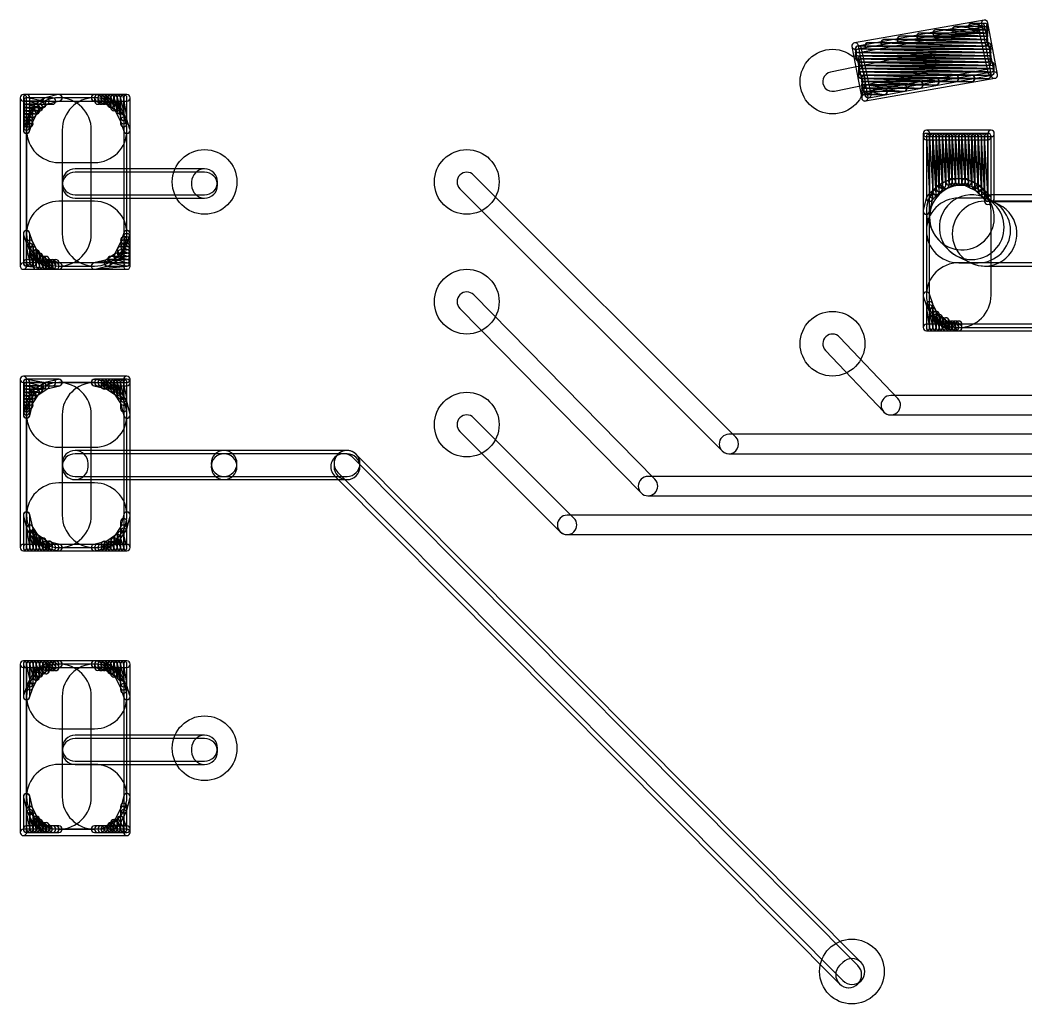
# Model space of a CAD drawing. Extents: x 2.7 to 76.1, y 3.1 to 47.6.
# Drawn here: x 18.72 to 26.61, y 23.92 to 31.64 of the extents above; entities that cross this region are included whole.
import ezdxf

# ---------------------------------------------------------------- set-up
doc = ezdxf.new("R2010")
doc.units = 0

msp = doc.modelspace()

# ---------------------------------------------------------------- linework, layer by layer
for points in [[(26.284615, 31.638515), (25.268615, 31.460715, 1), (25.27738, 31.41063), (26.29338, 31.58843, 1)], [(26.25899, 31.613075), (25.29379, 31.435275, 1), (25.303005, 31.38527), (26.268205, 31.56307, 1)], [(26.0604, 31.53725), (26.289, 31.53725, 1), (26.289, 31.5881), (26.0604, 31.5881, 1)], [(26.291805, 31.56254), (26.063205, 31.58794, 1), (26.05759, 31.537405), (26.28619, 31.512005, 1)], [(26.295165, 31.58734), (26.193565, 31.61274, 1), (26.18123, 31.563405), (26.28283, 31.538005, 1)], [(26.1874, 31.56265), (26.289, 31.56265, 1), (26.289, 31.6135), (26.1874, 31.6135, 1)], [(26.36466, 31.2378), (26.28846, 31.5934, 1), (26.238735, 31.582745), (26.314935, 31.227145, 1)], [(26.390185, 31.21176), (26.313985, 31.61816, 1), (26.26401, 31.608785), (26.34021, 31.202385, 1)], [(26.289975, 31.48648), (25.629575, 31.51188, 1), (25.62762, 31.461065), (26.28802, 31.435665, 1)], [(25.6286, 31.46105), (26.289, 31.46105, 1), (26.289, 31.5119), (25.6286, 31.5119, 1)], [(26.290265, 31.511865), (25.782265, 31.537265, 1), (25.77973, 31.48648), (26.28773, 31.46108, 1)], [(25.781, 31.48645), (26.289, 31.48645, 1), (26.289, 31.5373), (25.781, 31.5373, 1)], [(26.29069, 31.53724), (25.90969, 31.56264, 1), (25.906305, 31.511905), (26.287305, 31.486505, 1)], [(25.908, 31.51185), (26.289, 31.51185, 1), (26.289, 31.5627), (25.908, 31.5627, 1)], [(25.24801, 31.430985), (25.32421, 31.024585, 1), (25.374185, 31.03396), (25.297985, 31.44036, 1)], [(25.273535, 31.404945), (25.349735, 31.049345, 1), (25.39946, 31.06), (25.32326, 31.4156, 1)], [(26.315035, 31.41029), (25.299035, 31.43569, 1), (25.29776, 31.384855), (26.31376, 31.359455, 1)], [(25.2984, 31.38485), (26.3144, 31.38485, 1), (26.3144, 31.4357), (25.2984, 31.4357, 1)], [(26.315085, 31.43569), (25.375285, 31.46109, 1), (25.37391, 31.410255), (26.31371, 31.384855, 1)], [(25.3746, 31.41025), (26.3144, 31.41025, 1), (26.3144, 31.4611), (25.3746, 31.4611, 1)], [(26.31519, 31.461085), (25.50239, 31.486485, 1), (25.500805, 31.43566), (26.313605, 31.41026, 1)], [(25.5016, 31.43565), (26.289, 31.43565, 1), (26.289, 31.4865), (25.5016, 31.4865, 1)], [(25.816355, 31.383315), (25.079755, 31.230915, 1), (25.11064, 31.08163), (25.84724, 31.23403, 1)], [(26.315035, 31.38489), (25.299035, 31.41029, 1), (25.29776, 31.359455), (26.31376, 31.334055, 1)], [(26.315035, 31.35949), (25.299035, 31.38489, 1), (25.29776, 31.334055), (26.31376, 31.308655, 1)], [(25.2984, 31.35945), (26.3144, 31.35945, 1), (26.3144, 31.4103), (25.2984, 31.4103, 1)], [(25.2984, 31.33405), (26.3144, 31.33405, 1), (26.3144, 31.3849), (25.2984, 31.3849, 1)], [(26.31505, 31.33409), (25.32445, 31.35949, 1), (25.323145, 31.308655), (26.313745, 31.283255, 1)], [(25.3238, 31.30865), (26.3144, 31.30865, 1), (26.3144, 31.3595), (25.3238, 31.3595, 1)], [(26.340435, 31.30869), (25.324435, 31.33409, 1), (25.32316, 31.283255), (26.33916, 31.257855, 1)], [(26.340435, 31.28329), (25.324435, 31.30869, 1), (25.32316, 31.257855), (26.33916, 31.232455, 1)], [(26.340435, 31.25789), (25.324435, 31.28329, 1), (25.32316, 31.232455), (26.33916, 31.207055, 1)], [(26.31505, 31.23249), (25.32445, 31.25789, 1), (25.323145, 31.207055), (26.313745, 31.181655, 1)], [(25.3238, 31.28325), (26.3144, 31.28325, 1), (26.3144, 31.3341), (25.3238, 31.3341, 1)], [(25.3238, 31.25785), (26.3398, 31.25785, 1), (26.3398, 31.3087), (25.3238, 31.3087, 1)], [(25.3238, 31.23245), (26.3398, 31.23245, 1), (26.3398, 31.2833), (25.3238, 31.2833, 1)], [(25.3238, 31.20705), (26.3398, 31.20705, 1), (26.3398, 31.2579), (25.3238, 31.2579, 1)], [(25.379205, 31.02967), (26.344405, 31.20747, 1), (26.33519, 31.257475), (25.36999, 31.079675, 1)], [(26.188145, 31.207085), (25.324545, 31.232485, 1), (25.32305, 31.18166), (26.18665, 31.15626, 1)], [(25.3238, 31.18165), (26.3144, 31.18165, 1), (26.3144, 31.2325), (25.3238, 31.2325, 1)], [(25.78249, 31.156255), (25.35069, 31.181655, 1), (25.347705, 31.13089), (25.779505, 31.10549, 1)], [(25.35358, 31.00423), (26.36958, 31.18203, 1), (26.360815, 31.232115), (25.344815, 31.054315, 1)], [(25.90915, 31.18167), (25.35035, 31.20707, 1), (25.348045, 31.156275), (25.906845, 31.130875, 1)], [(25.3492, 31.15625), (26.0604, 31.15625, 1), (26.0604, 31.2071), (25.3492, 31.2071, 1)], [(26.0604, 31.2071), (25.3492, 31.2071, 1), (25.3492, 31.15625), (26.0604, 31.15625, 1)], [(25.3492, 31.15625), (26.1874, 31.15625, 1), (26.1874, 31.2071), (25.3492, 31.2071, 1)], [(25.3492, 31.13085), (25.908, 31.13085, 1), (25.908, 31.1817), (25.3492, 31.1817, 1)], [(25.65611, 31.13081), (25.35131, 31.15621, 1), (25.347085, 31.105535), (25.651885, 31.080135, 1)], [(25.505775, 31.10515), (25.353375, 31.13055, 1), (25.34502, 31.080395), (25.49742, 31.054995, 1)], [(25.3492, 31.10545), (25.781, 31.10545, 1), (25.781, 31.1563), (25.3492, 31.1563, 1)], [(25.3492, 31.08005), (25.654, 31.08005, 1), (25.654, 31.1309), (25.3492, 31.1309, 1)], [(25.3492, 31.05465), (25.5016, 31.05465, 1), (25.5016, 31.1055), (25.3492, 31.1055, 1)], [(19.558, 31.0547), (18.7452, 31.0547, 1), (18.7452, 31.00385), (19.558, 31.00385, 1)], [(18.719775, 31.029275), (18.719775, 29.708475, 1), (18.770625, 29.708475), (18.770625, 31.029275, 1)], [(18.902585, 31.003405), (18.775585, 31.028805, 1), (18.76561, 30.97894), (18.89261, 30.95354, 1)], [(19.0246, 31.0547), (18.7706, 31.0547, 1), (18.7706, 31.00385), (19.0246, 31.00385, 1)], [(18.745175, 31.029275), (18.745175, 30.775275, 1), (18.796025, 30.775275), (18.796025, 31.029275, 1)], [(18.7706, 30.97845), (18.9738, 30.97845, 1), (18.9738, 31.0293), (18.7706, 31.0293, 1)], [(19.304, 31.0293), (19.0246, 31.0293, 1), (19.0246, 30.52125), (19.304, 30.52125, 1)], [(18.770575, 30.775275), (18.770575, 29.962475, 1), (19.278625, 29.962475), (19.278625, 30.775275, 1)], [(18.8609, 30.93192), (18.9371, 30.98272, 1), (18.908895, 31.025025), (18.832695, 30.974225, 1)], [(18.929165, 30.979205), (19.030765, 31.004605, 1), (19.01843, 31.05394), (18.91683, 31.02854, 1)], [(19.558025, 29.962475), (19.558025, 30.775275, 1), (19.049975, 30.775275), (19.049975, 29.962475, 1)], [(19.29783, 31.004605), (19.39943, 30.979205, 1), (19.411765, 31.02854), (19.310165, 31.05394, 1)], [(19.558, 31.0547), (19.304, 31.0547, 1), (19.304, 31.00385), (19.558, 31.00385, 1)], [(19.31142, 31.011295), (19.33682, 30.985895, 1), (19.372775, 31.02185), (19.347375, 31.04725, 1)], [(19.354825, 31.003875), (19.354825, 31.029275, 1), (19.303975, 31.029275), (19.303975, 31.003875, 1)], [(19.33682, 31.011295), (19.36222, 30.985895, 1), (19.398175, 31.02185), (19.372775, 31.04725, 1)], [(19.380225, 31.003875), (19.380225, 31.029275, 1), (19.329375, 31.029275), (19.329375, 31.003875, 1)], [(19.36222, 31.011295), (19.38762, 30.985895, 1), (19.423575, 31.02185), (19.398175, 31.04725, 1)], [(19.405625, 31.003875), (19.405625, 31.029275, 1), (19.354775, 31.029275), (19.354775, 31.003875, 1)], [(19.382855, 31.0179), (19.408255, 30.9671, 1), (19.45374, 30.989845), (19.42834, 31.040645, 1)], [(19.431025, 31.003875), (19.431025, 31.029275, 1), (19.380175, 31.029275), (19.380175, 31.003875, 1)], [(19.391495, 30.98272), (19.467695, 30.93192, 1), (19.4959, 30.974225), (19.4197, 31.025025, 1)], [(19.406875, 31.02123), (19.432275, 30.94503, 1), (19.48052, 30.961115), (19.45512, 31.037315, 1)], [(19.456425, 30.978475), (19.456425, 31.029275, 1), (19.405575, 31.029275), (19.405575, 30.978475, 1)], [(19.432275, 31.02123), (19.457675, 30.94503, 1), (19.50592, 30.961115), (19.48052, 31.037315, 1)], [(19.481825, 30.953075), (19.481825, 31.029275, 1), (19.430975, 31.029275), (19.430975, 30.953075, 1)], [(19.45713, 31.023105), (19.48253, 30.921505, 1), (19.531865, 30.93384), (19.506465, 31.03544, 1)], [(19.507225, 30.953075), (19.507225, 31.029275, 1), (19.456375, 31.029275), (19.456375, 30.953075, 1)], [(19.48212, 31.025095), (19.50752, 30.872695, 1), (19.557675, 30.88105), (19.532275, 31.03345, 1)], [(19.532625, 30.927675), (19.532625, 31.029275, 1), (19.481775, 31.029275), (19.481775, 30.927675, 1)], [(19.558025, 30.876875), (19.558025, 31.029275, 1), (19.507175, 31.029275), (19.507175, 30.876875, 1)], [(19.507175, 31.029275), (19.507175, 30.826075, 1), (19.558025, 30.826075), (19.558025, 31.029275, 1)], [(19.558025, 30.826075), (19.558025, 31.029275, 1), (19.507175, 31.029275), (19.507175, 30.826075, 1)], [(19.583425, 30.775275), (19.583425, 31.029275, 1), (19.532575, 31.029275), (19.532575, 30.775275, 1)], [(19.583425, 29.708475), (19.583425, 31.029275, 1), (19.532575, 31.029275), (19.532575, 29.708475, 1)], [(18.85484, 30.951795), (18.77864, 30.977195, 1), (18.762555, 30.92895), (18.838755, 30.90355, 1)], [(18.83277, 30.925015), (18.78197, 30.950415, 1), (18.759225, 30.90493), (18.810025, 30.87953, 1)], [(18.878365, 30.97774), (18.776765, 31.00314, 1), (18.76443, 30.953805), (18.86603, 30.928405, 1)], [(18.7706, 30.95305), (18.8976, 30.95305, 1), (18.8976, 31.0039), (18.7706, 31.0039, 1)], [(18.7706, 30.92765), (18.8722, 30.92765, 1), (18.8722, 30.9785), (18.7706, 30.9785, 1)], [(18.7706, 30.90225), (18.8468, 30.90225, 1), (18.8468, 30.9531), (18.7706, 30.9531, 1)], [(18.81874, 30.8401), (18.86954, 30.9417, 1), (18.824055, 30.964445), (18.773255, 30.862845, 1)], [(19.459055, 30.9417), (19.509855, 30.8401, 1), (19.55534, 30.862845), (19.50454, 30.964445, 1)], [(18.79472, 30.76723), (18.82012, 30.84343, 1), (18.771875, 30.859515), (18.746475, 30.783315, 1)], [(18.813975, 30.89485), (18.788575, 30.92025, 1), (18.75262, 30.884295), (18.77802, 30.858895, 1)], [(18.813975, 30.86945), (18.788575, 30.89485, 1), (18.75262, 30.858895), (18.77802, 30.833495, 1)], [(18.813975, 30.84405), (18.788575, 30.86945, 1), (18.75262, 30.833495), (18.77802, 30.808095, 1)], [(18.7706, 30.87685), (18.8214, 30.87685, 1), (18.8214, 30.9277), (18.7706, 30.9277, 1)], [(18.7706, 30.85145), (18.796, 30.85145, 1), (18.796, 30.9023), (18.7706, 30.9023, 1)], [(18.7706, 30.82605), (18.796, 30.82605, 1), (18.796, 30.8769), (18.7706, 30.8769, 1)], [(19.508475, 30.84343), (19.533875, 30.76723, 1), (19.58212, 30.783315), (19.55672, 30.859515, 1)], [(18.796025, 30.800675), (18.796025, 30.826075, 1), (18.745175, 30.826075), (18.745175, 30.800675, 1)], [(18.7706, 30.80065), (18.796, 30.80065, 1), (18.796, 30.8515), (18.7706, 30.8515, 1)], [(18.796025, 30.775275), (18.796025, 30.800675, 1), (18.745175, 30.800675), (18.745175, 30.775275, 1)], [(26.3398, 30.7753), (25.8318, 30.7753, 1), (25.8318, 30.72445), (26.3398, 30.72445, 1)], [(25.806375, 30.749875), (25.806375, 29.225875, 1), (25.857225, 29.225875), (25.857225, 30.749875, 1)], [(26.3144, 30.7499), (25.8318, 30.7499, 1), (25.8318, 30.69905), (26.3144, 30.69905, 1)], [(25.806375, 30.724475), (25.806375, 30.140275, 1), (25.857225, 30.140275), (25.857225, 30.724475, 1)], [(25.83181, 30.72306), (25.85721, 30.26586, 1), (25.907985, 30.268685), (25.882585, 30.725885, 1)], [(25.882625, 30.241875), (25.882625, 30.724475, 1), (25.831775, 30.724475), (25.831775, 30.241875, 1)], [(25.857215, 30.72298), (25.882615, 30.29118, 1), (25.93338, 30.294165), (25.90798, 30.725965, 1)], [(25.908025, 30.267275), (25.908025, 30.724475, 1), (25.857175, 30.724475), (25.857175, 30.267275, 1)], [(25.88262, 30.722885), (25.90802, 30.316485, 1), (25.958775, 30.31966), (25.933375, 30.72606, 1)], [(25.933425, 30.292675), (25.933425, 30.724475, 1), (25.882575, 30.724475), (25.882575, 30.292675, 1)], [(25.90803, 30.72278), (25.93343, 30.34178, 1), (25.984165, 30.345165), (25.958765, 30.726165, 1)], [(25.958825, 30.318075), (25.958825, 30.724475, 1), (25.907975, 30.724475), (25.907975, 30.318075, 1)], [(25.93343, 30.72278), (25.95883, 30.34178, 1), (26.009565, 30.345165), (25.984165, 30.726165, 1)], [(25.984225, 30.343475), (25.984225, 30.724475, 1), (25.933375, 30.724475), (25.933375, 30.343475, 1)], [(25.958835, 30.72266), (25.984235, 30.36706, 1), (26.03496, 30.370685), (26.00956, 30.726285, 1)], [(26.009625, 30.343475), (26.009625, 30.724475, 1), (25.958775, 30.724475), (25.958775, 30.343475, 1)], [(25.984235, 30.72266), (26.009635, 30.36706, 1), (26.06036, 30.370685), (26.03496, 30.726285, 1)], [(26.035025, 30.368875), (26.035025, 30.724475, 1), (25.984175, 30.724475), (25.984175, 30.368875, 1)], [(26.009635, 30.72266), (26.035035, 30.36706, 1), (26.08576, 30.370685), (26.06036, 30.726285, 1)], [(26.060425, 30.368875), (26.060425, 30.724475, 1), (26.009575, 30.724475), (26.009575, 30.368875, 1)], [(26.035035, 30.72266), (26.060435, 30.36706, 1), (26.11116, 30.370685), (26.08576, 30.726285, 1)], [(26.085825, 30.368875), (26.085825, 30.724475, 1), (26.034975, 30.724475), (26.034975, 30.368875, 1)], [(26.060435, 30.72266), (26.085835, 30.36706, 1), (26.13656, 30.370685), (26.11116, 30.726285, 1)], [(26.111225, 30.368875), (26.111225, 30.724475, 1), (26.060375, 30.724475), (26.060375, 30.368875, 1)], [(26.085835, 30.72266), (26.111235, 30.36706, 1), (26.16196, 30.370685), (26.13656, 30.726285, 1)], [(26.136625, 30.368875), (26.136625, 30.724475, 1), (26.085775, 30.724475), (26.085775, 30.368875, 1)], [(26.085775, 30.724475), (26.085775, 30.368875, 1), (26.136625, 30.368875), (26.136625, 30.724475, 1)], [(26.136625, 30.368875), (26.136625, 30.724475, 1), (26.085775, 30.724475), (26.085775, 30.368875, 1)], [(26.111235, 30.72266), (26.136635, 30.36706, 1), (26.18736, 30.370685), (26.16196, 30.726285, 1)], [(26.162025, 30.368875), (26.162025, 30.724475, 1), (26.111175, 30.724475), (26.111175, 30.368875, 1)], [(26.13663, 30.72278), (26.16203, 30.34178, 1), (26.212765, 30.345165), (26.187365, 30.726165, 1)], [(26.187425, 30.368875), (26.187425, 30.724475, 1), (26.136575, 30.724475), (26.136575, 30.368875, 1)], [(26.16203, 30.72278), (26.18743, 30.34178, 1), (26.238165, 30.345165), (26.212765, 30.726165, 1)], [(26.212825, 30.343475), (26.212825, 30.724475, 1), (26.161975, 30.724475), (26.161975, 30.343475, 1)], [(26.18742, 30.722885), (26.21282, 30.316485, 1), (26.263575, 30.31966), (26.238175, 30.72606, 1)], [(26.238225, 30.343475), (26.238225, 30.724475, 1), (26.187375, 30.724475), (26.187375, 30.343475, 1)], [(26.212815, 30.72298), (26.238215, 30.29118, 1), (26.28898, 30.294165), (26.26358, 30.725965, 1)], [(26.263625, 30.318075), (26.263625, 30.724475, 1), (26.212775, 30.724475), (26.212775, 30.318075, 1)], [(26.23821, 30.72306), (26.26361, 30.26586, 1), (26.314385, 30.268685), (26.288985, 30.725885, 1)], [(26.289025, 30.292675), (26.289025, 30.724475, 1), (26.238175, 30.724475), (26.238175, 30.292675, 1)], [(26.314425, 30.267275), (26.314425, 30.724475, 1), (26.263575, 30.724475), (26.263575, 30.267275, 1)], [(26.339825, 30.241875), (26.339825, 30.724475, 1), (26.288975, 30.724475), (26.288975, 30.241875, 1)], [(26.339825, 30.241875), (26.339825, 30.724475, 1), (26.288975, 30.724475), (26.288975, 30.241875, 1)], [(26.365225, 30.241875), (26.365225, 30.749875, 1), (26.314375, 30.749875), (26.314375, 30.241875, 1)], [(20.1676, 30.4705), (19.1516, 30.4705, 1), (19.1516, 30.26725), (20.1676, 30.26725, 1)], [(20.269225, 30.343475), (20.269225, 30.368875, 1), (20.065975, 30.368875), (20.065975, 30.343475, 1)], [(19.1516, 30.24185), (20.1676, 30.24185, 1), (20.1676, 30.4451), (19.1516, 30.4451, 1)], [(24.336295, 28.36537), (22.278895, 30.42277, 1), (22.1711, 30.314975), (24.2285, 28.257575, 1)], [(26.338405, 30.203075), (26.313005, 30.253875, 1), (25.85859, 30.02667), (25.88399, 29.97587, 1)], [(25.831775, 30.140275), (25.831775, 29.479875, 1), (26.339825, 29.479875), (26.339825, 30.140275, 1)], [(25.94477, 30.29533), (26.04637, 30.34613, 1), (26.023625, 30.391615), (25.922025, 30.340815, 1)], [(26.035, 30.34345), (26.1366, 30.34345, 1), (26.1366, 30.3943), (26.035, 30.3943, 1)], [(26.125225, 30.34613), (26.226825, 30.29533, 1), (26.24957, 30.340815), (26.14797, 30.391615, 1)], [(25.875175, 30.223895), (25.951375, 30.300095, 1), (25.91542, 30.33605), (25.83922, 30.25985, 1)], [(26.36702, 30.192895), (26.29082, 30.269095, 1), (25.931575, 29.90985), (26.007775, 29.83365, 1)], [(26.22022, 30.300095), (26.29642, 30.223895, 1), (26.332375, 30.25985), (26.256175, 30.33605, 1)], [(25.856465, 30.134105), (25.881865, 30.235705, 1), (25.83253, 30.24804), (25.80713, 30.14644, 1)], [(26.0858, 29.73385), (26.2382, 29.73385, 1), (26.2382, 30.2419), (26.0858, 30.2419, 1)], [(26.4026, 30.18968), (26.301, 30.24048, 1), (26.073795, 29.786065), (26.175395, 29.735265, 1)], [(26.339825, 30.216475), (26.339825, 30.241875, 1), (26.288975, 30.241875), (26.288975, 30.216475, 1)], [(26.288975, 30.241875), (26.288975, 30.216475, 1), (26.339825, 30.216475), (26.339825, 30.241875, 1)], [(28.3718, 30.2673), (26.3398, 30.2673, 1), (26.3398, 30.21645), (28.3718, 30.21645, 1)], [(19.0246, 29.70845), (19.304, 29.70845, 1), (19.304, 30.2165), (19.0246, 30.2165, 1)], [(28.0924, 30.2165), (26.289, 30.2165, 1), (26.289, 29.70845), (28.0924, 29.70845, 1)], [(18.82012, 29.894315), (18.79472, 29.970515, 1), (18.746475, 29.95443), (18.771875, 29.87823, 1)], [(18.745175, 29.962475), (18.745175, 29.733875, 1), (18.796025, 29.733875), (18.796025, 29.962475, 1)], [(19.533875, 29.970515), (19.508475, 29.894315, 1), (19.55672, 29.87823), (19.58212, 29.95443, 1)], [(19.575975, 29.90425), (19.550575, 29.92965, 1), (19.51462, 29.893695), (19.54002, 29.868295, 1)], [(19.5326, 29.88625), (19.558, 29.88625, 1), (19.558, 29.9371), (19.5326, 29.9371, 1)], [(19.583425, 29.937075), (19.583425, 29.962475, 1), (19.532575, 29.962475), (19.532575, 29.937075, 1)], [(19.583425, 29.733875), (19.583425, 29.962475, 1), (19.532575, 29.962475), (19.532575, 29.733875, 1)], [(19.583425, 29.911675), (19.583425, 29.937075, 1), (19.532575, 29.937075), (19.532575, 29.911675, 1)], [(18.86954, 29.796045), (18.81874, 29.897645, 1), (18.773255, 29.8749), (18.824055, 29.7733, 1)], [(18.771065, 29.855885), (18.796465, 29.728885, 1), (18.84633, 29.73886), (18.82093, 29.86586, 1)], [(18.821425, 29.733875), (18.821425, 29.860875, 1), (18.770575, 29.860875), (18.770575, 29.733875, 1)], [(18.796465, 29.830485), (18.821865, 29.703485, 1), (18.87173, 29.71346), (18.84633, 29.84046, 1)], [(18.846825, 29.733875), (18.846825, 29.835475, 1), (18.795975, 29.835475), (18.795975, 29.733875, 1)], [(19.509855, 29.897645), (19.459055, 29.796045, 1), (19.50454, 29.7733), (19.55534, 29.8749, 1)], [(19.56937, 29.832815), (19.51857, 29.858215, 1), (19.495825, 29.81273), (19.546625, 29.78733, 1)], [(19.5072, 29.81005), (19.558, 29.81005, 1), (19.558, 29.8609), (19.5072, 29.8609, 1)], [(19.575975, 29.87885), (19.550575, 29.90425, 1), (19.51462, 29.868295), (19.54002, 29.842895, 1)], [(19.575975, 29.85345), (19.550575, 29.87885, 1), (19.51462, 29.842895), (19.54002, 29.817495, 1)], [(19.5326, 29.86085), (19.558, 29.86085, 1), (19.558, 29.9117), (19.5326, 29.9117, 1)], [(19.5326, 29.83545), (19.558, 29.83545, 1), (19.558, 29.8863), (19.5326, 29.8863, 1)], [(18.76807, 29.708575), (19.02207, 29.683175, 1), (19.027125, 29.73377), (18.773125, 29.75917, 1)], [(18.82213, 29.803905), (18.84753, 29.702305, 1), (18.896865, 29.71464), (18.871465, 29.81624, 1)], [(18.872225, 29.708475), (18.872225, 29.810075, 1), (18.821375, 29.810075), (18.821375, 29.708475, 1)], [(18.9371, 29.755025), (18.8609, 29.805825, 1), (18.832695, 29.76352), (18.908895, 29.71272, 1)], [(18.848075, 29.77663), (18.873475, 29.70043, 1), (18.92172, 29.716515), (18.89632, 29.792715, 1)], [(18.897625, 29.708475), (18.897625, 29.784675, 1), (18.846775, 29.784675), (18.846775, 29.708475, 1)], [(18.874855, 29.7479), (18.900255, 29.6971, 1), (18.94574, 29.719845), (18.92034, 29.770645, 1)], [(18.923025, 29.708475), (18.923025, 29.759275, 1), (18.872175, 29.759275), (18.872175, 29.708475, 1)], [(18.900255, 29.7479), (18.925655, 29.6971, 1), (18.97114, 29.719845), (18.94574, 29.770645, 1)], [(19.030765, 29.73314), (18.929165, 29.75854, 1), (18.91683, 29.709205), (19.01843, 29.683805, 1)], [(18.948425, 29.708475), (18.948425, 29.759275, 1), (18.897575, 29.759275), (18.897575, 29.708475, 1)], [(18.93042, 29.715895), (18.95582, 29.690495, 1), (18.991775, 29.72645), (18.966375, 29.75185, 1)], [(18.973825, 29.708475), (18.973825, 29.733875, 1), (18.922975, 29.733875), (18.922975, 29.708475, 1)], [(18.95582, 29.715895), (18.98122, 29.690495, 1), (19.017175, 29.72645), (18.991775, 29.75185, 1)], [(18.999225, 29.708475), (18.999225, 29.733875, 1), (18.948375, 29.733875), (18.948375, 29.708475, 1)], [(19.024625, 29.708475), (19.024625, 29.733875, 1), (18.973775, 29.733875), (18.973775, 29.708475, 1)], [(18.973775, 29.733875), (18.973775, 29.708475, 1), (19.024625, 29.708475), (19.024625, 29.733875, 1)], [(19.024625, 29.708475), (19.024625, 29.733875, 1), (18.973775, 29.733875), (18.973775, 29.708475, 1)], [(19.39943, 29.75854), (19.29783, 29.73314, 1), (19.310165, 29.683805), (19.411765, 29.709205, 1)], [(19.306525, 29.683175), (19.560525, 29.708575, 1), (19.55547, 29.75917), (19.30147, 29.73377, 1)], [(19.467695, 29.805825), (19.391495, 29.755025, 1), (19.4197, 29.71272), (19.4959, 29.76352, 1)], [(19.4056, 29.70845), (19.558, 29.70845, 1), (19.558, 29.7593), (19.4056, 29.7593, 1)], [(19.562985, 29.758805), (19.435985, 29.784205, 1), (19.42601, 29.73434), (19.55301, 29.70894, 1)], [(19.431, 29.73385), (19.558, 29.73385, 1), (19.558, 29.7847), (19.431, 29.7847, 1)], [(19.56604, 29.783395), (19.48984, 29.808795, 1), (19.473755, 29.76055), (19.549955, 29.73515, 1)], [(19.4818, 29.75925), (19.558, 29.75925, 1), (19.558, 29.8101), (19.4818, 29.8101, 1)], [(19.56937, 29.807415), (19.51857, 29.832815, 1), (19.495825, 29.78733), (19.546625, 29.76193, 1)], [(19.5072, 29.78465), (19.558, 29.78465, 1), (19.558, 29.8355), (19.5072, 29.8355, 1)], [(18.7452, 29.68305), (19.558, 29.68305, 1), (19.558, 29.7339), (18.7452, 29.7339, 1)], [(26.0858, 29.22585), (28.0924, 29.22585, 1), (28.0924, 29.7339), (26.0858, 29.7339, 1)], [(23.70177, 28.034695), (22.27937, 29.482495, 1), (22.170625, 29.37565), (23.593025, 27.92785, 1)], [(25.88132, 29.411715), (25.85592, 29.487915, 1), (25.807675, 29.47183), (25.833075, 29.39563, 1)], [(25.806375, 29.479875), (25.806375, 29.225875, 1), (25.857225, 29.225875), (25.857225, 29.479875, 1)], [(25.93074, 29.313445), (25.87994, 29.415045, 1), (25.834455, 29.3923), (25.885255, 29.2907, 1)], [(25.83212, 29.374095), (25.85752, 29.221695, 1), (25.907675, 29.23005), (25.882275, 29.38245, 1)], [(25.882625, 29.225875), (25.882625, 29.378275, 1), (25.831775, 29.378275), (25.831775, 29.225875, 1)], [(25.857665, 29.347885), (25.883065, 29.220885, 1), (25.93293, 29.23086), (25.90753, 29.35786, 1)], [(25.908025, 29.225875), (25.908025, 29.352875, 1), (25.857175, 29.352875), (25.857175, 29.225875, 1)], [(25.88333, 29.321305), (25.90873, 29.219705, 1), (25.958065, 29.23204), (25.932665, 29.33364, 1)], [(25.933425, 29.225875), (25.933425, 29.327475, 1), (25.882575, 29.327475), (25.882575, 29.225875, 1)], [(25.9983, 29.272425), (25.9221, 29.323225, 1), (25.893895, 29.28092), (25.970095, 29.23012, 1)], [(25.909275, 29.29403), (25.934675, 29.21783, 1), (25.98292, 29.233915), (25.95752, 29.310115, 1)], [(25.958825, 29.225875), (25.958825, 29.302075, 1), (25.907975, 29.302075), (25.907975, 29.225875, 1)], [(25.936055, 29.2653), (25.961455, 29.2145, 1), (26.00694, 29.237245), (25.98154, 29.288045, 1)], [(25.984225, 29.225875), (25.984225, 29.276675, 1), (25.933375, 29.276675), (25.933375, 29.225875, 1)], [(25.961455, 29.2653), (25.986855, 29.2145, 1), (26.03234, 29.237245), (26.00694, 29.288045, 1)], [(26.009625, 29.225875), (26.009625, 29.276675, 1), (25.958775, 29.276675), (25.958775, 29.225875, 1)], [(25.8318, 29.20045), (26.0858, 29.20045, 1), (26.0858, 29.2513), (25.8318, 29.2513, 1)], [(25.8318, 29.20045), (28.3718, 29.20045, 1), (28.3718, 29.2513), (25.8318, 29.2513, 1)], [(26.091965, 29.25054), (25.990365, 29.27594, 1), (25.97803, 29.226605), (26.07963, 29.201205, 1)], [(25.99162, 29.233295), (26.01702, 29.207895, 1), (26.052975, 29.24385), (26.027575, 29.26925, 1)], [(26.035025, 29.225875), (26.035025, 29.251275, 1), (25.984175, 29.251275), (25.984175, 29.225875, 1)], [(26.01702, 29.233295), (26.04242, 29.207895, 1), (26.078375, 29.24385), (26.052975, 29.26925, 1)], [(26.060425, 29.225875), (26.060425, 29.251275, 1), (26.009575, 29.251275), (26.009575, 29.225875, 1)], [(26.04242, 29.233295), (26.06782, 29.207895, 1), (26.103775, 29.24385), (26.078375, 29.26925, 1)], [(26.085825, 29.225875), (26.085825, 29.251275, 1), (26.034975, 29.251275), (26.034975, 29.225875, 1)], [(26.111225, 29.225875), (26.111225, 29.251275, 1), (26.060375, 29.251275), (26.060375, 29.225875, 1)], [(25.607735, 28.668695), (25.150535, 29.151295, 1), (25.03986, 29.04645), (25.49706, 28.56385, 1)], [(19.558, 28.8449), (18.7452, 28.8449, 1), (18.7452, 28.79405), (19.558, 28.79405, 1)], [(18.719775, 28.819475), (18.719775, 27.498675, 1), (18.770625, 27.498675), (18.770625, 28.819475, 1)], [(18.902585, 28.793605), (18.775585, 28.819005, 1), (18.76561, 28.76914), (18.89261, 28.74374, 1)], [(18.7706, 28.76865), (18.9738, 28.76865, 1), (18.9738, 28.8195), (18.7706, 28.8195, 1)], [(19.0246, 28.8195), (18.7706, 28.8195, 1), (18.7706, 28.76865), (19.0246, 28.76865, 1)], [(18.745175, 28.794075), (18.745175, 28.540075, 1), (18.796025, 28.540075), (18.796025, 28.794075, 1)], [(18.929165, 28.744005), (19.030765, 28.769405, 1), (19.01843, 28.81874), (18.91683, 28.79334, 1)], [(19.29783, 28.769405), (19.39943, 28.744005, 1), (19.411765, 28.79334), (19.310165, 28.81874, 1)], [(19.558, 28.8195), (19.304, 28.8195, 1), (19.304, 28.76865), (19.558, 28.76865, 1)], [(19.3294, 28.76865), (19.3548, 28.76865, 1), (19.3548, 28.8195), (19.3294, 28.8195, 1)], [(19.33682, 28.776095), (19.36222, 28.750695, 1), (19.398175, 28.78665), (19.372775, 28.81205, 1)], [(19.36222, 28.776095), (19.38762, 28.750695, 1), (19.423575, 28.78665), (19.398175, 28.81205, 1)], [(19.405625, 28.768675), (19.405625, 28.794075, 1), (19.354775, 28.794075), (19.354775, 28.768675, 1)], [(19.38762, 28.776095), (19.41302, 28.750695, 1), (19.448975, 28.78665), (19.423575, 28.81205, 1)], [(19.431025, 28.768675), (19.431025, 28.794075, 1), (19.380175, 28.794075), (19.380175, 28.768675, 1)], [(19.408255, 28.7827), (19.433655, 28.7319, 1), (19.47914, 28.754645), (19.45374, 28.805445, 1)], [(19.456425, 28.768675), (19.456425, 28.794075, 1), (19.405575, 28.794075), (19.405575, 28.768675, 1)], [(19.432275, 28.78603), (19.457675, 28.70983, 1), (19.50592, 28.725915), (19.48052, 28.802115, 1)], [(19.481825, 28.743275), (19.481825, 28.794075, 1), (19.430975, 28.794075), (19.430975, 28.743275, 1)], [(19.45713, 28.787905), (19.48253, 28.686305, 1), (19.531865, 28.69864), (19.506465, 28.80024, 1)], [(19.507225, 28.717875), (19.507225, 28.794075, 1), (19.456375, 28.794075), (19.456375, 28.717875, 1)], [(19.482265, 28.789085), (19.507665, 28.662085, 1), (19.55753, 28.67206), (19.53213, 28.79906, 1)], [(19.532625, 28.692475), (19.532625, 28.794075, 1), (19.481775, 28.794075), (19.481775, 28.692475, 1)], [(19.558025, 28.667075), (19.558025, 28.794075, 1), (19.507175, 28.794075), (19.507175, 28.667075, 1)], [(19.507175, 28.794075), (19.507175, 28.590875, 1), (19.558025, 28.590875), (19.558025, 28.794075, 1)], [(19.558025, 28.590875), (19.558025, 28.794075, 1), (19.507175, 28.794075), (19.507175, 28.590875, 1)], [(19.583425, 27.498675), (19.583425, 28.819475, 1), (19.532575, 28.819475), (19.532575, 27.498675, 1)], [(19.583425, 28.540075), (19.583425, 28.794075, 1), (19.532575, 28.794075), (19.532575, 28.540075, 1)], [(18.85484, 28.741995), (18.77864, 28.767395, 1), (18.762555, 28.71915), (18.838755, 28.69375, 1)], [(18.83277, 28.715215), (18.78197, 28.740615, 1), (18.759225, 28.69513), (18.810025, 28.66973, 1)], [(18.878365, 28.76794), (18.776765, 28.79334, 1), (18.76443, 28.744005), (18.86603, 28.718605, 1)], [(18.7706, 28.74325), (18.8976, 28.74325, 1), (18.8976, 28.7941), (18.7706, 28.7941, 1)], [(18.7706, 28.71785), (18.8722, 28.71785, 1), (18.8722, 28.7687), (18.7706, 28.7687, 1)], [(18.7706, 28.69245), (18.8468, 28.69245, 1), (18.8468, 28.7433), (18.7706, 28.7433, 1)], [(19.304, 28.7941), (19.0246, 28.7941, 1), (19.0246, 28.28605), (19.304, 28.28605, 1)], [(18.770575, 28.540075), (18.770575, 27.752675, 1), (19.278625, 27.752675), (19.278625, 28.540075, 1)], [(18.81715, 28.62757), (18.86795, 28.70377, 1), (18.825645, 28.731975), (18.774845, 28.655775, 1)], [(18.8609, 28.69672), (18.9371, 28.74752, 1), (18.908895, 28.789825), (18.832695, 28.739025, 1)], [(19.558025, 27.752675), (19.558025, 28.540075, 1), (19.049975, 28.540075), (19.049975, 27.752675, 1)], [(19.391495, 28.74752), (19.467695, 28.69672, 1), (19.4959, 28.739025), (19.4197, 28.789825, 1)], [(19.460645, 28.70377), (19.511445, 28.62757, 1), (19.55375, 28.655775), (19.50295, 28.731975, 1)], [(18.795265, 28.533905), (18.820665, 28.635505, 1), (18.77133, 28.64784), (18.74593, 28.54624, 1)], [(18.813975, 28.68505), (18.788575, 28.71045, 1), (18.75262, 28.674495), (18.77802, 28.649095, 1)], [(18.813975, 28.65965), (18.788575, 28.68505, 1), (18.75262, 28.649095), (18.77802, 28.623695, 1)], [(18.813975, 28.63425), (18.788575, 28.65965, 1), (18.75262, 28.623695), (18.77802, 28.598295, 1)], [(18.7706, 28.66705), (18.8214, 28.66705, 1), (18.8214, 28.7179), (18.7706, 28.7179, 1)], [(18.7706, 28.64165), (18.796, 28.64165, 1), (18.796, 28.6925), (18.7706, 28.6925, 1)], [(18.7706, 28.61625), (18.796, 28.61625, 1), (18.796, 28.6671), (18.7706, 28.6671, 1)], [(19.50793, 28.635505), (19.53333, 28.533905, 1), (19.582665, 28.54624), (19.557265, 28.64784, 1)], [(25.5524, 28.54005), (30.1752, 28.54005, 1), (30.1752, 28.6925), (25.5524, 28.6925, 1)], [(18.796025, 28.590875), (18.796025, 28.616275, 1), (18.745175, 28.616275), (18.745175, 28.590875, 1)], [(18.7706, 28.59085), (18.796, 28.59085, 1), (18.796, 28.6417), (18.7706, 28.6417, 1)], [(18.796025, 28.565475), (18.796025, 28.590875, 1), (18.745175, 28.590875), (18.745175, 28.565475, 1)], [(23.066295, 27.73037), (22.278895, 28.51777, 1), (22.1711, 28.409975), (22.9585, 27.622575, 1)], [(24.2824, 28.23525), (30.8102, 28.23525, 1), (30.8102, 28.3877), (24.2824, 28.3877, 1)], [(20.32, 28.2607), (19.1516, 28.2607, 1), (19.1516, 28.05745), (20.32, 28.05745, 1)], [(19.049975, 28.159075), (19.049975, 28.133675, 1), (19.253225, 28.133675), (19.253225, 28.159075, 1)], [(21.2852, 28.2607), (20.32, 28.2607, 1), (20.32, 28.05745), (21.2852, 28.05745, 1)], [(21.386825, 28.133675), (21.386825, 28.159075, 1), (21.183575, 28.159075), (21.183575, 28.133675, 1)], [(25.319685, 24.2429), (21.357285, 28.2307, 1), (21.21311, 28.087445), (25.17551, 24.099645, 1)], [(19.1516, 28.03205), (20.32, 28.03205, 1), (20.32, 28.2353), (19.1516, 28.2353, 1)], [(20.32, 28.03205), (21.2852, 28.03205, 1), (21.2852, 28.2353), (20.32, 28.2353, 1)], [(21.18771, 28.062045), (25.15011, 24.074245, 1), (25.294285, 24.2175), (21.331885, 28.2053, 1)], [(23.6474, 27.90505), (31.4452, 27.90505, 1), (31.4452, 28.0575), (23.6474, 28.0575, 1)], [(19.0246, 27.49865), (19.304, 27.49865, 1), (19.304, 28.0067), (19.0246, 28.0067, 1)], [(18.820665, 27.65724), (18.795265, 27.75884, 1), (18.74593, 27.746505), (18.77133, 27.644905, 1)], [(18.745175, 27.752675), (18.745175, 27.498675, 1), (18.796025, 27.498675), (18.796025, 27.752675, 1)], [(19.53333, 27.75884), (19.50793, 27.65724, 1), (19.557265, 27.644905), (19.582665, 27.746505, 1)], [(19.558025, 27.498675), (19.558025, 27.701875, 1), (19.507175, 27.701875), (19.507175, 27.498675, 1)], [(19.583425, 27.498675), (19.583425, 27.752675, 1), (19.532575, 27.752675), (19.532575, 27.498675, 1)], [(44.1452, 27.7527), (23.0124, 27.7527, 1), (23.0124, 27.60025), (44.1452, 27.60025, 1)], [(18.77092, 27.646895), (18.79632, 27.494495, 1), (18.846475, 27.50285), (18.821075, 27.65525, 1)], [(18.821425, 27.498675), (18.821425, 27.651075, 1), (18.770575, 27.651075), (18.770575, 27.498675, 1)], [(18.86795, 27.588975), (18.81715, 27.665175, 1), (18.774845, 27.63697), (18.825645, 27.56077, 1)], [(19.511445, 27.665175), (19.460645, 27.588975, 1), (19.50295, 27.56077), (19.55375, 27.63697, 1)], [(19.558025, 27.498675), (19.558025, 27.625675, 1), (19.507175, 27.625675), (19.507175, 27.498675, 1)], [(19.507175, 27.625675), (19.507175, 27.498675, 1), (19.558025, 27.498675), (19.558025, 27.625675, 1)], [(18.79673, 27.594105), (18.82213, 27.492505, 1), (18.871465, 27.50484), (18.846065, 27.60644, 1)], [(18.846825, 27.498675), (18.846825, 27.600275, 1), (18.795975, 27.600275), (18.795975, 27.498675, 1)], [(18.822675, 27.56683), (18.848075, 27.49063, 1), (18.89632, 27.506715), (18.87092, 27.582915, 1)], [(18.872225, 27.498675), (18.872225, 27.574875, 1), (18.821375, 27.574875), (18.821375, 27.498675, 1)], [(18.9371, 27.545225), (18.8609, 27.596025, 1), (18.832695, 27.55372), (18.908895, 27.50292, 1)], [(18.849455, 27.5381), (18.874855, 27.4873, 1), (18.92034, 27.510045), (18.89494, 27.560845, 1)], [(18.897625, 27.498675), (18.897625, 27.549475, 1), (18.846775, 27.549475), (18.846775, 27.498675, 1)], [(18.874855, 27.5381), (18.900255, 27.4873, 1), (18.94574, 27.510045), (18.92034, 27.560845, 1)], [(18.923025, 27.498675), (18.923025, 27.549475, 1), (18.872175, 27.549475), (18.872175, 27.498675, 1)], [(19.030765, 27.52334), (18.929165, 27.54874, 1), (18.91683, 27.499405), (19.01843, 27.474005, 1)], [(18.90502, 27.506095), (18.93042, 27.480695, 1), (18.966375, 27.51665), (18.940975, 27.54205, 1)], [(18.948425, 27.498675), (18.948425, 27.524075, 1), (18.897575, 27.524075), (18.897575, 27.498675, 1)], [(18.93042, 27.506095), (18.95582, 27.480695, 1), (18.991775, 27.51665), (18.966375, 27.54205, 1)], [(18.973825, 27.498675), (18.973825, 27.524075, 1), (18.922975, 27.524075), (18.922975, 27.498675, 1)], [(19.39943, 27.54874), (19.29783, 27.52334, 1), (19.310165, 27.474005), (19.411765, 27.499405, 1)], [(19.36222, 27.506095), (19.38762, 27.480695, 1), (19.423575, 27.51665), (19.398175, 27.54205, 1)], [(19.405625, 27.498675), (19.405625, 27.524075, 1), (19.354775, 27.524075), (19.354775, 27.498675, 1)], [(19.38762, 27.506095), (19.41302, 27.480695, 1), (19.448975, 27.51665), (19.423575, 27.54205, 1)], [(19.467695, 27.596025), (19.391495, 27.545225, 1), (19.4197, 27.50292), (19.4959, 27.55372, 1)], [(19.431025, 27.498675), (19.431025, 27.524075, 1), (19.380175, 27.524075), (19.380175, 27.498675, 1)], [(19.41302, 27.506095), (19.43842, 27.480695, 1), (19.474375, 27.51665), (19.448975, 27.54205, 1)], [(19.456425, 27.498675), (19.456425, 27.524075, 1), (19.405575, 27.524075), (19.405575, 27.498675, 1)], [(19.433655, 27.5381), (19.459055, 27.4873, 1), (19.50454, 27.510045), (19.47914, 27.560845, 1)], [(19.481825, 27.498675), (19.481825, 27.549475, 1), (19.430975, 27.549475), (19.430975, 27.498675, 1)], [(19.457675, 27.56683), (19.483075, 27.49063, 1), (19.53132, 27.506715), (19.50592, 27.582915, 1)], [(19.507225, 27.498675), (19.507225, 27.574875, 1), (19.456375, 27.574875), (19.456375, 27.498675, 1)], [(19.48253, 27.594105), (19.50793, 27.492505, 1), (19.557265, 27.50484), (19.531865, 27.60644, 1)], [(19.532625, 27.498675), (19.532625, 27.600275, 1), (19.481775, 27.600275), (19.481775, 27.498675, 1)], [(18.7452, 27.47325), (19.558, 27.47325, 1), (19.558, 27.5241), (18.7452, 27.5241, 1)], [(18.7706, 27.47325), (19.0246, 27.47325, 1), (19.0246, 27.5241), (18.7706, 27.5241, 1)], [(18.9738, 27.47325), (18.9992, 27.47325, 1), (18.9992, 27.5241), (18.9738, 27.5241, 1)], [(19.304, 27.47325), (19.558, 27.47325, 1), (19.558, 27.5241), (19.304, 27.5241, 1)], [(19.3294, 27.47325), (19.3548, 27.47325, 1), (19.3548, 27.5241), (19.3294, 27.5241, 1)], [(19.3548, 27.47325), (19.3802, 27.47325, 1), (19.3802, 27.5241), (19.3548, 27.5241, 1)], [(19.558, 26.6097), (18.7452, 26.6097, 1), (18.7452, 26.55885), (19.558, 26.55885, 1)], [(18.719775, 26.584275), (18.719775, 25.263475, 1), (18.770625, 25.263475), (18.770625, 26.584275, 1)], [(19.0246, 26.6097), (18.7706, 26.6097, 1), (18.7706, 26.55885), (19.0246, 26.55885, 1)], [(18.745175, 26.584275), (18.745175, 26.330275, 1), (18.796025, 26.330275), (18.796025, 26.584275, 1)], [(18.771065, 26.579285), (18.796465, 26.452285, 1), (18.84633, 26.46226), (18.82093, 26.58926, 1)], [(18.821425, 26.431875), (18.821425, 26.584275, 1), (18.770575, 26.584275), (18.770575, 26.431875, 1)], [(18.79673, 26.578105), (18.82213, 26.476505, 1), (18.871465, 26.48884), (18.846065, 26.59044, 1)], [(18.846825, 26.457275), (18.846825, 26.584275, 1), (18.795975, 26.584275), (18.795975, 26.457275, 1)], [(18.822675, 26.57623), (18.848075, 26.50003, 1), (18.89632, 26.516115), (18.87092, 26.592315, 1)], [(18.872225, 26.482675), (18.872225, 26.584275, 1), (18.821375, 26.584275), (18.821375, 26.482675, 1)], [(18.849455, 26.5729), (18.874855, 26.5221, 1), (18.92034, 26.544845), (18.89494, 26.595645, 1)], [(18.897625, 26.508075), (18.897625, 26.584275, 1), (18.846775, 26.584275), (18.846775, 26.508075, 1)], [(18.874855, 26.5729), (18.900255, 26.5221, 1), (18.94574, 26.544845), (18.92034, 26.595645, 1)], [(18.923025, 26.533475), (18.923025, 26.584275, 1), (18.872175, 26.584275), (18.872175, 26.533475, 1)], [(18.929165, 26.534205), (19.030765, 26.559605, 1), (19.01843, 26.60894), (18.91683, 26.58354, 1)], [(18.90502, 26.566295), (18.93042, 26.540895, 1), (18.966375, 26.57685), (18.940975, 26.60225, 1)], [(18.948425, 26.533475), (18.948425, 26.584275, 1), (18.897575, 26.584275), (18.897575, 26.533475, 1)], [(18.93042, 26.566295), (18.95582, 26.540895, 1), (18.991775, 26.57685), (18.966375, 26.60225, 1)], [(18.973825, 26.558875), (18.973825, 26.584275, 1), (18.922975, 26.584275), (18.922975, 26.558875, 1)], [(18.95582, 26.566295), (18.98122, 26.540895, 1), (19.017175, 26.57685), (18.991775, 26.60225, 1)], [(18.999225, 26.558875), (18.999225, 26.584275, 1), (18.948375, 26.584275), (18.948375, 26.558875, 1)], [(19.024625, 26.558875), (19.024625, 26.584275, 1), (18.973775, 26.584275), (18.973775, 26.558875, 1)], [(18.973775, 26.584275), (18.973775, 26.558875, 1), (19.024625, 26.558875), (19.024625, 26.584275, 1)], [(19.024625, 26.558875), (19.024625, 26.584275, 1), (18.973775, 26.584275), (18.973775, 26.558875, 1)], [(19.29783, 26.559605), (19.39943, 26.534205, 1), (19.411765, 26.58354), (19.310165, 26.60894, 1)], [(19.558, 26.6097), (19.304, 26.6097, 1), (19.304, 26.55885), (19.558, 26.55885, 1)], [(19.31142, 26.566295), (19.33682, 26.540895, 1), (19.372775, 26.57685), (19.347375, 26.60225, 1)], [(19.354825, 26.558875), (19.354825, 26.584275, 1), (19.303975, 26.584275), (19.303975, 26.558875, 1)], [(19.33682, 26.566295), (19.36222, 26.540895, 1), (19.398175, 26.57685), (19.372775, 26.60225, 1)], [(19.380225, 26.558875), (19.380225, 26.584275, 1), (19.329375, 26.584275), (19.329375, 26.558875, 1)], [(19.36222, 26.566295), (19.38762, 26.540895, 1), (19.423575, 26.57685), (19.398175, 26.60225, 1)], [(19.405625, 26.558875), (19.405625, 26.584275, 1), (19.354775, 26.584275), (19.354775, 26.558875, 1)], [(19.382855, 26.5729), (19.408255, 26.5221, 1), (19.45374, 26.544845), (19.42834, 26.595645, 1)], [(19.431025, 26.558875), (19.431025, 26.584275, 1), (19.380175, 26.584275), (19.380175, 26.558875, 1)], [(19.406875, 26.57623), (19.432275, 26.50003, 1), (19.48052, 26.516115), (19.45512, 26.592315, 1)], [(19.456425, 26.533475), (19.456425, 26.584275, 1), (19.405575, 26.584275), (19.405575, 26.533475, 1)], [(19.432275, 26.57623), (19.457675, 26.50003, 1), (19.50592, 26.516115), (19.48052, 26.592315, 1)], [(19.481825, 26.508075), (19.481825, 26.584275, 1), (19.430975, 26.584275), (19.430975, 26.508075, 1)], [(19.45713, 26.578105), (19.48253, 26.476505, 1), (19.531865, 26.48884), (19.506465, 26.59044, 1)], [(19.507225, 26.508075), (19.507225, 26.584275, 1), (19.456375, 26.584275), (19.456375, 26.508075, 1)], [(19.48212, 26.580095), (19.50752, 26.427695, 1), (19.557675, 26.43605), (19.532275, 26.58845, 1)], [(19.532625, 26.482675), (19.532625, 26.584275, 1), (19.481775, 26.584275), (19.481775, 26.482675, 1)], [(19.558025, 26.431875), (19.558025, 26.584275, 1), (19.507175, 26.584275), (19.507175, 26.431875, 1)], [(19.507175, 26.584275), (19.507175, 26.381075, 1), (19.558025, 26.381075), (19.558025, 26.584275, 1)], [(19.558025, 26.381075), (19.558025, 26.584275, 1), (19.507175, 26.584275), (19.507175, 26.381075, 1)], [(19.583425, 26.330275), (19.583425, 26.584275, 1), (19.532575, 26.584275), (19.532575, 26.330275, 1)], [(19.583425, 25.263475), (19.583425, 26.584275, 1), (19.532575, 26.584275), (19.532575, 25.263475, 1)], [(18.81874, 26.3951), (18.86954, 26.4967, 1), (18.824055, 26.519445), (18.773255, 26.417845, 1)], [(19.304, 26.5843), (19.0246, 26.5843, 1), (19.0246, 26.07625), (19.304, 26.07625, 1)], [(18.770575, 26.330275), (18.770575, 25.542875, 1), (19.278625, 25.542875), (19.278625, 26.330275, 1)], [(18.8609, 26.48692), (18.9371, 26.53772, 1), (18.908895, 26.580025), (18.832695, 26.529225, 1)], [(19.558025, 25.542875), (19.558025, 26.330275, 1), (19.049975, 26.330275), (19.049975, 25.542875, 1)], [(19.391495, 26.53772), (19.467695, 26.48692, 1), (19.4959, 26.529225), (19.4197, 26.580025, 1)], [(19.459055, 26.4967), (19.509855, 26.3951, 1), (19.55534, 26.417845), (19.50454, 26.519445, 1)], [(18.79472, 26.32223), (18.82012, 26.39843, 1), (18.771875, 26.414515), (18.746475, 26.338315, 1)], [(19.508475, 26.39843), (19.533875, 26.32223, 1), (19.58212, 26.338315), (19.55672, 26.414515, 1)], [(20.1676, 26.0255), (19.1516, 26.0255, 1), (19.1516, 25.82225), (20.1676, 25.82225, 1)], [(19.1516, 25.79685), (20.1676, 25.79685, 1), (20.1676, 26.0001), (19.1516, 26.0001, 1)], [(20.269225, 25.898475), (20.269225, 25.923875, 1), (20.065975, 25.923875), (20.065975, 25.898475, 1)], [(19.0246, 25.28885), (19.304, 25.28885, 1), (19.304, 25.7969), (19.0246, 25.7969, 1)], [(18.820665, 25.44744), (18.795265, 25.54904, 1), (18.74593, 25.536705), (18.77133, 25.435105, 1)], [(18.745175, 25.542875), (18.745175, 25.288875, 1), (18.796025, 25.288875), (18.796025, 25.542875, 1)], [(19.53333, 25.54904), (19.50793, 25.44744, 1), (19.557265, 25.435105), (19.582665, 25.536705, 1)], [(19.583425, 25.288875), (19.583425, 25.542875, 1), (19.532575, 25.542875), (19.532575, 25.288875, 1)], [(18.86954, 25.351045), (18.81874, 25.452645, 1), (18.773255, 25.4299), (18.824055, 25.3283, 1)], [(18.771065, 25.410885), (18.796465, 25.283885, 1), (18.84633, 25.29386), (18.82093, 25.42086, 1)], [(18.821425, 25.288875), (18.821425, 25.415875, 1), (18.770575, 25.415875), (18.770575, 25.288875, 1)], [(18.79673, 25.384305), (18.82213, 25.282705, 1), (18.871465, 25.29504), (18.846065, 25.39664, 1)], [(18.846825, 25.288875), (18.846825, 25.390475, 1), (18.795975, 25.390475), (18.795975, 25.288875, 1)], [(19.509855, 25.452645), (19.459055, 25.351045, 1), (19.50454, 25.3283), (19.55534, 25.4299, 1)], [(19.558025, 25.288875), (19.558025, 25.466675, 1), (19.507175, 25.466675), (19.507175, 25.288875, 1)], [(19.558025, 25.288875), (19.558025, 25.415875, 1), (19.507175, 25.415875), (19.507175, 25.288875, 1)], [(19.507175, 25.415875), (19.507175, 25.288875, 1), (19.558025, 25.288875), (19.558025, 25.415875, 1)], [(18.822675, 25.35703), (18.848075, 25.28083, 1), (18.89632, 25.296915), (18.87092, 25.373115, 1)], [(18.872225, 25.288875), (18.872225, 25.365075, 1), (18.821375, 25.365075), (18.821375, 25.288875, 1)], [(18.9371, 25.310025), (18.8609, 25.360825, 1), (18.832695, 25.31852), (18.908895, 25.26772, 1)], [(18.849455, 25.3283), (18.874855, 25.2775, 1), (18.92034, 25.300245), (18.89494, 25.351045, 1)], [(18.897625, 25.288875), (18.897625, 25.339675, 1), (18.846775, 25.339675), (18.846775, 25.288875, 1)], [(18.87962, 25.296295), (18.90502, 25.270895, 1), (18.940975, 25.30685), (18.915575, 25.33225, 1)], [(18.923025, 25.288875), (18.923025, 25.314275, 1), (18.872175, 25.314275), (18.872175, 25.288875, 1)], [(18.90502, 25.296295), (18.93042, 25.270895, 1), (18.966375, 25.30685), (18.940975, 25.33225, 1)], [(18.948425, 25.288875), (18.948425, 25.314275, 1), (18.897575, 25.314275), (18.897575, 25.288875, 1)], [(19.467695, 25.360825), (19.391495, 25.310025, 1), (19.4197, 25.26772), (19.4959, 25.31852, 1)], [(19.41302, 25.296295), (19.43842, 25.270895, 1), (19.474375, 25.30685), (19.448975, 25.33225, 1)], [(19.456425, 25.288875), (19.456425, 25.314275, 1), (19.405575, 25.314275), (19.405575, 25.288875, 1)], [(19.433655, 25.3283), (19.459055, 25.2775, 1), (19.50454, 25.300245), (19.47914, 25.351045, 1)], [(19.481825, 25.288875), (19.481825, 25.339675, 1), (19.430975, 25.339675), (19.430975, 25.288875, 1)], [(19.459055, 25.3283), (19.484455, 25.2775, 1), (19.52994, 25.300245), (19.50454, 25.351045, 1)], [(19.507225, 25.288875), (19.507225, 25.339675, 1), (19.456375, 25.339675), (19.456375, 25.288875, 1)], [(19.483075, 25.35703), (19.508475, 25.28083, 1), (19.55672, 25.296915), (19.53132, 25.373115, 1)], [(19.532625, 25.288875), (19.532625, 25.365075, 1), (19.481775, 25.365075), (19.481775, 25.288875, 1)], [(18.7452, 25.23805), (19.558, 25.23805, 1), (19.558, 25.2889), (18.7452, 25.2889, 1)], [(18.7706, 25.26345), (19.0246, 25.26345, 1), (19.0246, 25.3143), (18.7706, 25.3143, 1)], [(19.0246, 25.3143), (18.923, 25.3143, 1), (18.923, 25.26345), (19.0246, 25.26345, 1)], [(18.9484, 25.26345), (18.9738, 25.26345, 1), (18.9738, 25.3143), (18.9484, 25.3143, 1)], [(18.9738, 25.26345), (18.9992, 25.26345, 1), (18.9992, 25.3143), (18.9738, 25.3143, 1)], [(19.4056, 25.3143), (19.304, 25.3143, 1), (19.304, 25.26345), (19.4056, 25.26345, 1)], [(19.304, 25.26345), (19.558, 25.26345, 1), (19.558, 25.3143), (19.304, 25.3143, 1)], [(19.3294, 25.26345), (19.3548, 25.26345, 1), (19.3548, 25.3143), (19.3294, 25.3143, 1)], [(19.3548, 25.26345), (19.3802, 25.26345, 1), (19.3802, 25.3143), (19.3548, 25.3143, 1)], [(19.3802, 25.26345), (19.4056, 25.26345, 1), (19.4056, 25.3143), (19.3802, 25.3143, 1)], [(19.4056, 25.26345), (19.431, 25.26345, 1), (19.431, 25.3143), (19.4056, 25.3143, 1)], [(25.294055, 24.074015), (25.319455, 24.099415, 1), (25.17574, 24.24313), (25.15034, 24.21773, 1)]]:
    msp.add_lwpolyline(points, format="xyb", close=True)
for centre in [(25.0952, 31.156275), (20.1676, 30.368875), (22.225, 30.368875), (22.225, 29.429075), (25.0952, 29.098875), (22.225, 28.463875), (20.1676, 25.923875), (25.2476, 24.171275)]:
    msp.add_circle(centre, 0.254)

doc.saveas('drawing.dxf')
